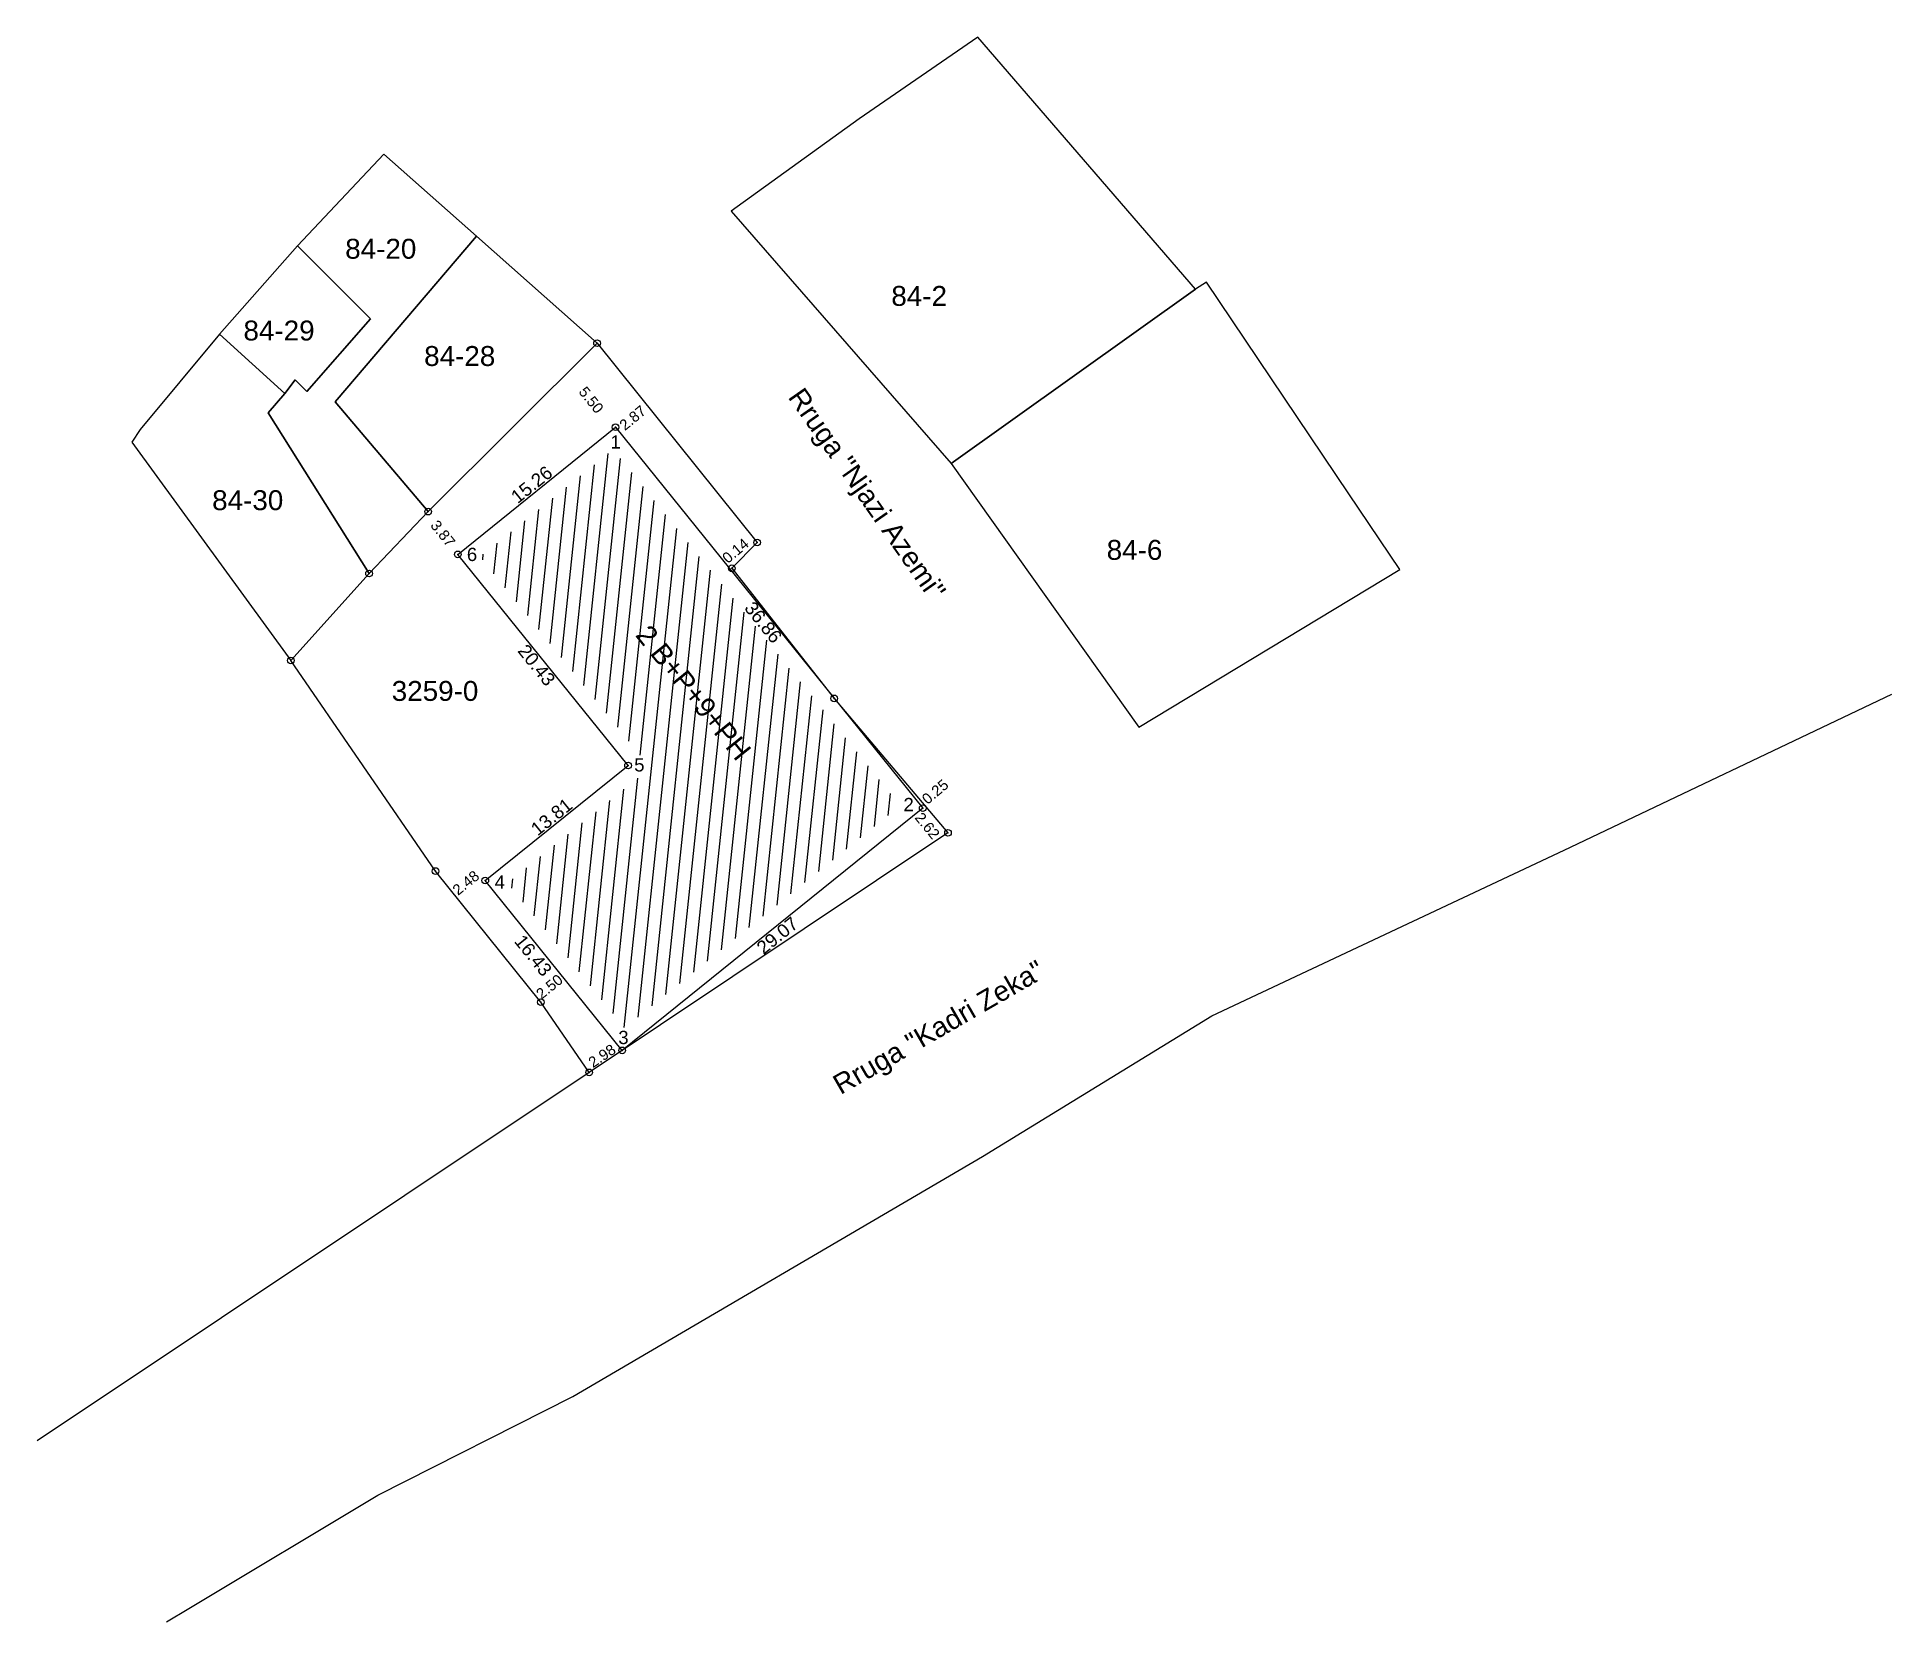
# Model space of a CAD drawing. Header units: metres. Extents: x 7513200 to 7513339, y 4692872 to 4692992.
import ezdxf
from ezdxf.enums import TextEntityAlignment as Align

# ---------------------------------------------------------------- set-up
doc = ezdxf.new("R2010")
doc.units = ezdxf.units.M
doc.header["$PDMODE"] = 32
doc.header["$PDSIZE"] = 0.5
for name, color, linetype in [('Dimensionet', 1, 'Continuous'), ('FERIZAJ_A10_PAR_PARCEL_TXT', 7, 'Continuous'), ('FERIZAJ_PAR_PARCELGEOM_ILI', 7, 'Continuous'), ('Nr Parceles Baze', 7, 'Continuous'), ('Objekt', 1, 'Continuous'), ('Parcela Baze', 7, 'Continuous'), ('Pikat', 7, 'Continuous')]:
    doc.layers.add(name, color=color, linetype=linetype)
doc.styles.get("Standard").update_dxf_attribs({"font": 'arial.ttf'})
doc.dimstyles.get("Standard").update_dxf_attribs({"dimtxt": 1, "dimasz": 0.18, "dimexe": 0.18, "dimexo": 0.0625, "dimgap": 0.09, "dimtad": 1, "dimtoh": 1, "dimzin": 0, "dimdsep": 46, "dimtxsty": 'Standard', "dimcen": 0.09, "dimse1": 1, "dimse2": 1, "dimsd1": 1, "dimsd2": 1, "dimadec": 0, "dimazin": 0, "dimtfac": 1, "dimtofl": 0, "dimtmove": 0, "dimatfit": 3, "dimfxl": 1, "dimtolj": 1, "dimtzin": 0, "dimarcsym": 0})

# ---------------------------------------------------------------- blocks, each defined once
blk = doc.blocks.new('*D72')
at = {"layer": 'Defpoints', "color": 0, "transparency": 16777216}
for p in [(7513243.2, 4692962.3), (7513243.2, 4692962.3), (7513231.32, 4692952.72)]:
    blk.add_point(p, dxfattribs=at)
at = {"layer": 'Dimensionet', "color": 0, "transparency": 16777216, "insert": (7513236.88, 4692957.98), "char_height": 1, "attachment_point": 5, "rotation": 38.8732}
blk.add_mtext('\\A1;15.26', dxfattribs=at)
blk = doc.blocks.new('*D73')
at = {"layer": 'Defpoints', "color": 0, "transparency": 16777216}
for p in [(7513231.32, 4692952.72), (7513244.13, 4692936.82), (7513243.19, 4692936.06)]:
    blk.add_point(p, dxfattribs=at)
at = {"layer": 'Dimensionet', "color": 0, "transparency": 16777216, "insert": (7513237.25, 4692944.38), "char_height": 1, "attachment_point": 5, "rotation": 308.8729}
blk.add_mtext('\\A1;20.43', dxfattribs=at)
blk = doc.blocks.new('*D74')
at = {"layer": 'Defpoints', "color": 0, "transparency": 16777216}
for p in [(7513244.13, 4692936.82), (7513233.38, 4692928.15), (7513233.38, 4692928.15)]:
    blk.add_point(p, dxfattribs=at)
at = {"layer": 'Dimensionet', "color": 0, "transparency": 16777216, "insert": (7513238.38, 4692932.95), "char_height": 1, "attachment_point": 5, "rotation": 38.8751}
blk.add_mtext('\\A1;13.81', dxfattribs=at)
blk = doc.blocks.new('*D75')
at = {"layer": 'Defpoints', "color": 0, "transparency": 16777216}
for p in [(7513233.38, 4692928.15), (7513242.66, 4692914.53), (7513243.7, 4692915.36)]:
    blk.add_point(p, dxfattribs=at)
at = {"layer": 'Dimensionet', "color": 0, "transparency": 16777216, "insert": (7513236.99, 4692922.51), "char_height": 1, "attachment_point": 5, "rotation": 308.8751}
blk.add_mtext('\\A1;16.43', dxfattribs=at)
blk = doc.blocks.new('*D76')
at = {"layer": 'Defpoints', "color": 0, "transparency": 16777216}
for p in [(7513266.33, 4692933.61), (7513267.09, 4692932.67), (7513243.7, 4692915.36)]:
    blk.add_point(p, dxfattribs=at)
at = {"layer": 'Dimensionet', "color": 0, "transparency": 16777216, "insert": (7513255.39, 4692924.01), "char_height": 1, "attachment_point": 5, "rotation": 38.8747}
blk.add_mtext('\\A1;29.07', dxfattribs=at)
blk = doc.blocks.new('*D77')
at = {"layer": 'Defpoints', "color": 0, "transparency": 16777216}
for p in [(7513243.2, 4692962.3), (7513242.29, 4692961.57), (7513266.33, 4692933.61)]:
    blk.add_point(p, dxfattribs=at)
at = {"layer": 'Dimensionet', "color": 0, "transparency": 16777216, "insert": (7513254.32, 4692947.6), "char_height": 1, "attachment_point": 5, "rotation": 308.8732}
blk.add_mtext('\\A1;36.86', dxfattribs=at)
blk = doc.blocks.new('*D78')
at = {"layer": 'Defpoints', "color": 0, "transparency": 16777216}
for p in [(7513231.28, 4692926.81), (7513233.38, 4692928.15), (7513231.45, 4692926.59)]:
    blk.add_point(p, dxfattribs=at)
at = {"layer": 'Dimensionet', "color": 0, "transparency": 16777216, "insert": (7513231.93, 4692927.98), "char_height": 0.8, "attachment_point": 5, "rotation": 38.897}
blk.add_mtext('\\A1;2.48', dxfattribs=at)
blk = doc.blocks.new('*D79')
at = {"layer": 'Defpoints', "color": 0, "transparency": 16777216}
for p in [(7513243.7, 4692915.36), (7513243.7, 4692915.36), (7513241.21, 4692913.71)]:
    blk.add_point(p, dxfattribs=at)
at = {"layer": 'Dimensionet', "color": 0, "transparency": 16777216, "insert": (7513242.18, 4692914.95), "char_height": 0.8, "attachment_point": 5, "rotation": 33.7197}
blk.add_mtext('\\A1;2.98', dxfattribs=at)
blk = doc.blocks.new('*D80')
at = {"layer": 'Defpoints', "color": 0, "transparency": 16777216}
for p in [(7513239.51, 4692920.55), (7513239.51, 4692920.55), (7513237.56, 4692918.99)]:
    blk.add_point(p, dxfattribs=at)
at = {"layer": 'Dimensionet', "color": 0, "transparency": 16777216, "insert": (7513238.22, 4692920.16), "char_height": 0.8, "attachment_point": 5, "rotation": 38.8751}
blk.add_mtext('\\A1;2.50', dxfattribs=at)
blk = doc.blocks.new('*D81')
at = {"layer": 'Defpoints', "color": 0, "transparency": 16777216}
for p in [(7513266.33, 4692933.61), (7513267.99, 4692931.58), (7513267.16, 4692930.9)]:
    blk.add_point(p, dxfattribs=at)
at = {"layer": 'Dimensionet', "color": 0, "transparency": 16777216, "insert": (7513266.68, 4692932.28), "char_height": 0.8, "attachment_point": 5, "rotation": 309.3359}
blk.add_mtext('\\A1;2.62', dxfattribs=at)
blk = doc.blocks.new('*D84')
at = {"layer": 'Defpoints', "color": 0, "transparency": 16777216}
for p in [(7513245.42, 4692964.12), (7513245.91, 4692963.52), (7513243.2, 4692962.3)]:
    blk.add_point(p, dxfattribs=at)
at = {"layer": 'Dimensionet', "color": 0, "transparency": 16777216, "insert": (7513244.49, 4692963), "char_height": 0.8, "attachment_point": 5, "rotation": 39.3424}
blk.add_mtext('\\A1;2.87', dxfattribs=at)
blk = doc.blocks.new('*D85')
at = {"layer": 'Defpoints', "color": 0, "transparency": 16777216}
for p in [(7513228.59, 4692955.49), (7513228.9, 4692955.74), (7513231.32, 4692952.72)]:
    blk.add_point(p, dxfattribs=at)
at = {"layer": 'Dimensionet', "color": 0, "transparency": 16777216, "insert": (7513230.19, 4692954.29), "char_height": 0.8, "attachment_point": 5, "rotation": 308.6462}
blk.add_mtext('\\A1;3.87', dxfattribs=at)
blk = doc.blocks.new('*D86')
at = {"layer": 'Defpoints', "color": 0, "transparency": 16777216}
for p in [(7513239.25, 4692966.18), (7513239.75, 4692966.58), (7513243.2, 4692962.3)]:
    blk.add_point(p, dxfattribs=at)
at = {"layer": 'Dimensionet', "color": 0, "transparency": 16777216, "insert": (7513241.36, 4692964.35), "char_height": 0.8, "attachment_point": 5, "rotation": 308.8732}
blk.add_mtext('\\A1;5.50', dxfattribs=at)

msp = doc.modelspace()

# ---------------------------------------------------------------- hatches: boundary and pattern name
at = {"layer": 'Objekt'}
h = msp.add_hatch(dxfattribs=at)
h.set_pattern_fill('ANSI31', color=256, scale=0.3, angle=39)
h.paths.add_polyline_path([(7513243.018, 4692960.615), (7513233.002, 4692952.541), (7513245.822, 4692936.638), (7513235.072, 4692927.971), (7513243.877, 4692917.049), (7513264.642, 4692933.789)])
h.paths.add_polyline_path([(7513243.715, 4692946.439), (7513251.9, 4692936.287), (7513254.306, 4692938.227), (7513246.122, 4692948.379)], flags=24)

# ---------------------------------------------------------------- linework, layer by layer
at = {"layer": 'FERIZAJ_A10_PAR_PARCEL_TXT', "color": 253}
for points in [[(7513222.07, 4692964.2), (7513232.72, 4692976.68), (7513225.74, 4692982.87), (7513219.24, 4692975.96), (7513224.75, 4692970.46), (7513219.95, 4692964.98), (7513219.06, 4692965.86), (7513218.28, 4692964.83), (7513217.03, 4692963.38), (7513224.63, 4692951.28), (7513229.09, 4692955.94), (7513222.07, 4692964.2)], [(7513219.95, 4692964.98), (7513224.75, 4692970.46), (7513219.24, 4692975.96), (7513213.36, 4692969.31), (7513218.28, 4692964.83), (7513219.06, 4692965.86), (7513219.95, 4692964.98)], [(7513229.09, 4692955.94), (7513241.8, 4692968.63), (7513232.72, 4692976.68), (7513222.07, 4692964.2), (7513229.09, 4692955.94)], [(7513224.63, 4692951.28), (7513217.03, 4692963.38), (7513218.28, 4692964.83), (7513213.36, 4692969.31), (7513207.39, 4692962.13), (7513206.76, 4692961.18), (7513218.74, 4692944.72), (7513224.63, 4692951.28)]]:
    msp.add_lwpolyline(points, close=True, dxfattribs=at)
at = {"layer": 'FERIZAJ_PAR_PARCELGEOM_ILI', "color": 253, "linetype": 'Continuous'}
for points in [[(7513286.885, 4692972.695), (7513270.476, 4692991.684), (7513261.536, 4692985.515), (7513251.895, 4692978.576), (7513268.485, 4692959.556), (7513286.885, 4692972.695)], [(7513282.614, 4692939.716), (7513302.255, 4692951.585), (7513298.435, 4692957.285), (7513287.715, 4692973.215), (7513286.885, 4692972.695), (7513268.485, 4692959.556), (7513282.614, 4692939.716)]]:
    msp.add_lwpolyline(points, close=True, dxfattribs=at)
for points in [[(7513209.382, 4692872.312), (7513211.053, 4692873.313), (7513225.292, 4692881.848), (7513239.982, 4692889.28), (7513270.843, 4692907.368), (7513288.113, 4692917.957), (7513314.644, 4692930.445), (7513339.324, 4692942.204)], [(7513241.215, 4692913.706), (7513199.63, 4692885.945)]]:
    msp.add_lwpolyline(points, dxfattribs=at)
at = {"layer": 'Objekt', "flags": 128}
msp.add_lwpolyline([(7513243.199, 4692962.302), (7513266.329, 4692933.608), (7513243.696, 4692915.362), (7513233.385, 4692928.152), (7513244.135, 4692936.819), (7513231.315, 4692952.722), (7513243.199, 4692962.302)], dxfattribs=at)
at = {"layer": 'Objekt'}
for p in [(7513243.199, 4692962.302), (7513231.315, 4692952.722), (7513244.135, 4692936.819), (7513266.329, 4692933.608), (7513233.385, 4692928.152), (7513243.696, 4692915.362)]:
    msp.add_point(p, dxfattribs=at)
at = {"layer": 'Parcela Baze'}
msp.add_lwpolyline([(7513241.8, 4692968.63), (7513253.861, 4692953.622), (7513251.952, 4692951.672), (7513259.669, 4692941.874), (7513268.234, 4692931.743), (7513241.215, 4692913.706), (7513237.565, 4692918.986), (7513229.628, 4692928.868), (7513218.74, 4692944.72), (7513224.63, 4692951.28), (7513229.09, 4692955.94), (7513241.8, 4692968.63)], dxfattribs=at)
at = {"layer": 'Pikat'}
for p in [(7513241.8, 4692968.63), (7513229.09, 4692955.94), (7513253.861, 4692953.622), (7513224.63, 4692951.28), (7513251.952, 4692951.672), (7513218.74, 4692944.72), (7513259.669, 4692941.874), (7513268.234, 4692931.743), (7513229.628, 4692928.868), (7513237.565, 4692918.986), (7513241.215, 4692913.706)]:
    msp.add_point(p, dxfattribs=at)

# ---------------------------------------------------------------- texts
at = {"layer": 'Dimensionet', "color": 0, "char_height": 0.8, "attachment_point": 5}
for s, insert, rotation in [('\\A1;0.14', (7513252.234, 4692952.991), 39.90879), ('\\A1;0.25', (7513267.269, 4692934.84), 40.21201)]:
    msp.add_mtext(s, dxfattribs=dict(at, insert=insert, rotation=rotation))
at = {"layer": 'Dimensionet', "insert": (7513245.8, 4692947.559), "char_height": 1.5, "attachment_point": 1, "rotation": 308.87315}
msp.add_mtext_dynamic_manual_height_columns('2 B+P+9+PH ', width=12.36345, gutter_width=1, heights=[0], dxfattribs=at)
at = {"layer": 'FERIZAJ_A10_PAR_PARCEL_TXT', "color": 253}
for s, p in [('84-20', (7513225.514, 4692975.741)), ('84-2', (7513266.062, 4692972.189)), ('84-29', (7513217.852, 4692969.582)), ('84-28', (7513231.459, 4692967.662)), ('84-30', (7513215.492, 4692956.802)), ('84-6', (7513282.282, 4692953.06))]:
    msp.add_text(s, height=1.5, dxfattribs=at).set_placement(p, align=Align.MIDDLE_CENTER)
at = {"layer": 'FERIZAJ_PAR_PARCELGEOM_ILI', "color": 253, "linetype": 'Continuous', "char_height": 1.5, "attachment_point": 1}
for s, width, insert, rotation in [('Rruga "Njazi Azemi"', 26.13195, (7513257.365, 4692965.425), 305), ('Rruga "Kadri Zeka"', 32.07135, (7513259.393, 4692913.286), 30)]:
    msp.add_mtext_dynamic_manual_height_columns(s, width=width, gutter_width=1, heights=[0], dxfattribs=dict(at, insert=insert, rotation=rotation))
at = {"layer": 'Nr Parceles Baze'}
msp.add_text('3259-0', height=1.5, dxfattribs=at).set_placement((7513226.338, 4692941.685))
at = {"layer": 'Objekt', "char_height": 1, "attachment_point": 1}
for s, insert in [('1', (7513242.814, 4692961.69, -628.225)), ('6', (7513231.997, 4692953.218, -628.225)), ('5', (7513244.601, 4692937.368, -628.225)), ('2', (7513264.88, 4692934.377, -628.225)), ('4', (7513234.088, 4692928.538, -628.225)), ('3', (7513243.403, 4692916.833, -628.225))]:
    msp.add_mtext_dynamic_manual_height_columns(s, width=0.15907, gutter_width=1, heights=[0], dxfattribs=dict(at, insert=insert))

# ---------------------------------------------------------------- dimensions: what is measured, and where the dimension line sits
at = {"layer": 'Dimensionet', "color": 0}
for p1, p2, distance, picture, middle in [((7513243.199, 4692962.302), (7513239.749, 4692966.582), 0.64, '*D86', (7513241.363, 4692964.353)), ((7513231.315, 4692952.722), (7513228.9, 4692955.742), 0.399, '*D85', (7513230.186, 4692954.294)), ((7513237.565, 4692918.986), (7513239.51, 4692920.554), 0, '*D80', (7513238.225, 4692920.158)), ((7513241.215, 4692913.706), (7513243.696, 4692915.362), 0, '*D79', (7513242.179, 4692914.948))]:
    dim = msp.add_aligned_dim(p1=p1, p2=p2, distance=distance, dimstyle='Standard', override={"dimtxt": 0.8}, dxfattribs=at)
    dim.commit()
    dim.dimension.update_dxf_attribs({"geometry": picture, "text_midpoint": middle})
for base, p1, p2, angle, picture, middle in [((7513245.913, 4692963.524), (7513243.199, 4692962.302), (7513245.421, 4692964.124), 39.34237, '*D84', (7513244.802, 4692962.613)), ((7513267.161, 4692930.901), (7513266.329, 4692933.608), (7513267.991, 4692931.581), 309.33593, '*D81', (7513266.294, 4692931.959)), ((7513231.281, 4692926.809), (7513233.385, 4692928.152), (7513231.454, 4692926.595), 218.89702, '*D78', (7513232.246, 4692927.588))]:
    dim = msp.add_linear_dim(base=base, p1=p1, p2=p2, angle=angle, dimstyle='Standard', override={"dimtxt": 0.8}, dxfattribs=at)
    dim.commit()
    dim.dimension.update_dxf_attribs({"geometry": picture, "text_midpoint": middle, "dimtype": 161})
at = {"layer": 'Dimensionet'}
for p1, p2, distance, picture, middle in [((7513231.315, 4692952.722), (7513243.199, 4692962.302), 0, '*D72', (7513236.88, 4692957.98)), ((7513266.329, 4692933.608), (7513243.199, 4692962.302), 1.173, '*D77', (7513254.319, 4692947.596)), ((7513244.135, 4692936.819), (7513233.385, 4692928.152), 0, '*D74', (7513238.383, 4692932.953)), ((7513243.696, 4692915.362), (7513266.329, 4692933.608), -1.21, '*D76', (7513255.395, 4692924.011))]:
    dim = msp.add_aligned_dim(p1=p1, p2=p2, distance=distance, dimstyle='Standard', dxfattribs=at)
    dim.commit()
    dim.dimension.update_dxf_attribs({"geometry": picture, "text_midpoint": middle})
for base, p1, p2, angle, picture, middle in [((7513243.19, 4692936.057), (7513231.315, 4692952.722), (7513244.135, 4692936.819), 308.87293, '*D73', (7513236.784, 4692944.003)), ((7513242.66, 4692914.527), (7513233.385, 4692928.152), (7513243.696, 4692915.362), 308.87513, '*D75', (7513236.526, 4692922.136))]:
    dim = msp.add_linear_dim(base=base, p1=p1, p2=p2, angle=angle, dimstyle='Standard', dxfattribs=at)
    dim.commit()
    dim.dimension.update_dxf_attribs({"geometry": picture, "text_midpoint": middle, "dimtype": 161})

doc.saveas('drawing.dxf')
